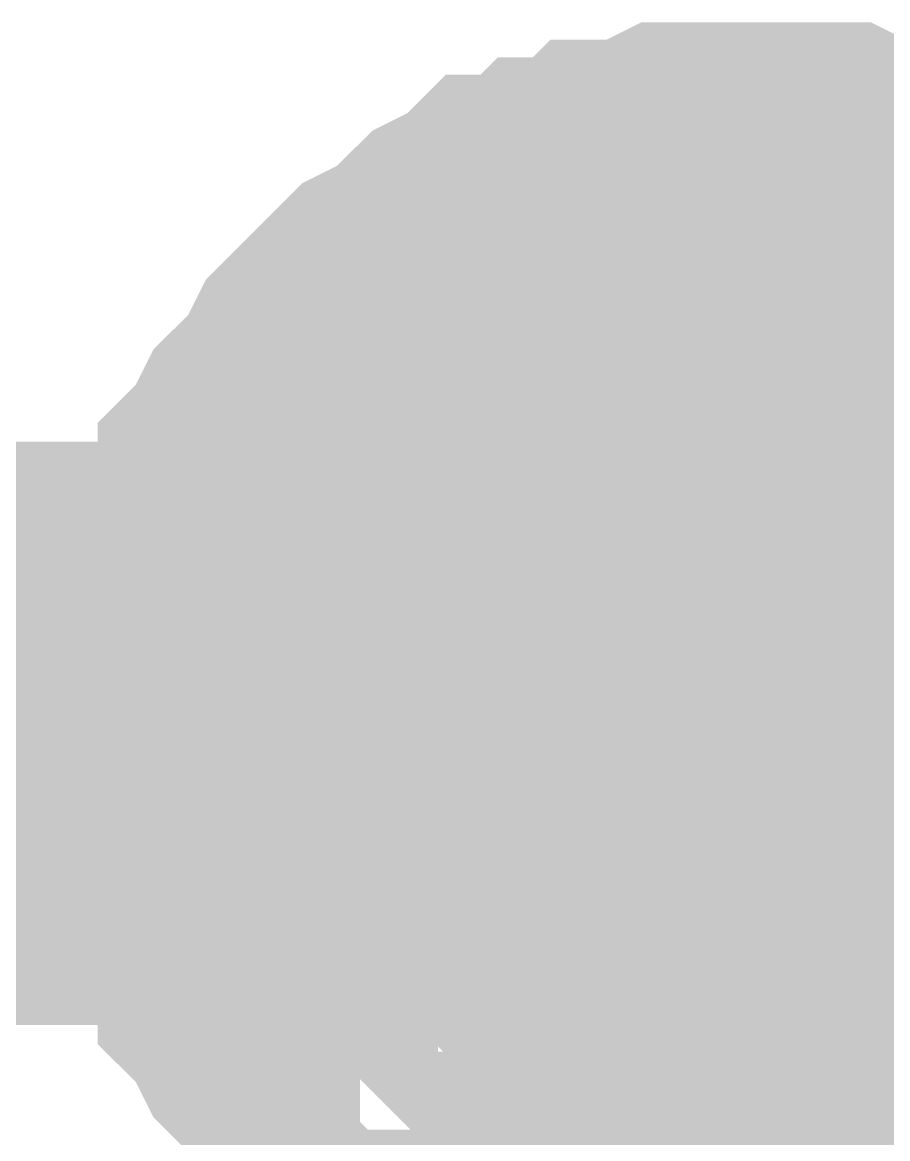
# Model space of a CAD drawing. Header units: inches. Extents: x 0 to 841, y 0 to 594.
# Drawn here: x 574.067 to 575.179, y 401.97 to 403.404 of the extents above; entities that cross this region are included whole.
import ezdxf

# ---------------------------------------------------------------- set-up
doc = ezdxf.new("R2010")
doc.units = ezdxf.units.IN
doc.layers.add('Sheet', color=255, linetype='Continuous')

msp = doc.modelspace()

# ---------------------------------------------------------------- linework, layer by layer
at = {"layer": 'Sheet'}
for points in [[(574.2462, 402.4907, 0.2997, 0.2997, 0), (574.2462, 402.5356, 0.2997, 0.2997, 0), (574.2462, 402.5805, 0.2997, 0.2997, 0), (574.2462, 402.603, 0.2997, 0.2997, 0), (574.2686, 402.6479, 0.2997, 0.2997, 0), (574.2686, 402.6928, 0.2997, 0.2997, 0), (574.2911, 402.7153, 0.2997, 0.2997, 0), (574.2911, 402.7602, 0.2997, 0.2997, 0), (574.3135, 402.7827, 0.2997, 0.2997, 0), (574.3135, 402.8276, 0.2997, 0.2997, 0), (574.336, 402.85, 0.2997, 0.2997, 0), (574.3584, 402.895, 0.2997, 0.2997, 0), (574.3809, 402.9174, 0.2997, 0.2997, 0), (574.4034, 402.9399, 0.2997, 0.2997, 0), (574.4258, 402.9848, 0.2997, 0.2997, 0), (574.4483, 403.0073, 0.2997, 0.2997, 0), (574.4707, 403.0297, 0.2997, 0.2997, 0), (574.4932, 403.0522, 0.2997, 0.2997, 0), (574.5156, 403.0746, 0.2997, 0.2997, 0), (574.5606, 403.0971, 0.2997, 0.2997, 0), (574.583, 403.1196, 0.2997, 0.2997, 0), (574.6055, 403.142, 0.2997, 0.2997, 0), (574.6504, 403.1645, 0.2997, 0.2997, 0), (574.6729, 403.1869, 0.2997, 0.2997, 0), (574.7178, 403.1869, 0.2997, 0.2997, 0), (574.7402, 403.2094, 0.2997, 0.2997, 0), (574.7851, 403.2094, 0.2997, 0.2997, 0), (574.8076, 403.2319, 0.2997, 0.2997, 0), (574.8525, 403.2319, 0.2997, 0.2997, 0), (574.8974, 403.2543, 0.2997, 0.2997, 0), (574.9199, 403.2543, 0.2997, 0.2997, 0), (574.9648, 403.2543, 0.2997, 0.2997, 0), (575.0097, 403.2543, 0.2997, 0.2997, 0)], [(574.2462, 402.4907, 0.2997, 0.2997, 0), (574.2462, 402.5356, 0.2997, 0.2997, 0), (574.2462, 402.5805, 0.2997, 0.2997, 0), (574.2462, 402.603, 0.2997, 0.2997, 0), (574.2686, 402.6479, 0.2997, 0.2997, 0), (574.2686, 402.6928, 0.2997, 0.2997, 0), (574.2911, 402.7153, 0.2997, 0.2997, 0), (574.2911, 402.7602, 0.2997, 0.2997, 0), (574.3135, 402.7827, 0.2997, 0.2997, 0), (574.3135, 402.8276, 0.2997, 0.2997, 0), (574.336, 402.85, 0.2997, 0.2997, 0), (574.3584, 402.895, 0.2997, 0.2997, 0), (574.3809, 402.9174, 0.2997, 0.2997, 0), (574.4034, 402.9399, 0.2997, 0.2997, 0), (574.4258, 402.9848, 0.2997, 0.2997, 0), (574.4483, 403.0073, 0.2997, 0.2997, 0), (574.4707, 403.0297, 0.2997, 0.2997, 0), (574.4932, 403.0522, 0.2997, 0.2997, 0), (574.5156, 403.0746, 0.2997, 0.2997, 0), (574.5606, 403.0971, 0.2997, 0.2997, 0), (574.583, 403.1196, 0.2997, 0.2997, 0), (574.6055, 403.142, 0.2997, 0.2997, 0), (574.6504, 403.1645, 0.2997, 0.2997, 0), (574.6729, 403.1869, 0.2997, 0.2997, 0), (574.7178, 403.1869, 0.2997, 0.2997, 0), (574.7402, 403.2094, 0.2997, 0.2997, 0), (574.7851, 403.2094, 0.2997, 0.2997, 0), (574.8076, 403.2319, 0.2997, 0.2997, 0), (574.8525, 403.2319, 0.2997, 0.2997, 0), (574.8974, 403.2543, 0.2997, 0.2997, 0), (574.9199, 403.2543, 0.2997, 0.2997, 0), (574.9648, 403.2543, 0.2997, 0.2997, 0), (575.0097, 403.2543, 0.2997, 0.2997, 0)], [(575.0097, 403.2543, 0.2997, 0.2997, 0), (575.0097, 403.2543, 0.2997, 0.2997, 0)], [(575.0097, 403.2543, 0.2997, 0.2997, 0), (575.0546, 403.2543, 0.2997, 0.2997, 0), (575.0771, 403.2543, 0.2997, 0.2997, 0), (575.122, 403.2543, 0.2997, 0.2997, 0), (575.1669, 403.2319, 0.2997, 0.2997, 0), (575.1894, 403.2319, 0.2997, 0.2997, 0), (575.2343, 403.2094, 0.2997, 0.2997, 0), (575.2568, 403.2094, 0.2997, 0.2997, 0), (575.3017, 403.1869, 0.2997, 0.2997, 0), (575.3241, 403.1869, 0.2997, 0.2997, 0), (575.369, 403.1645, 0.2997, 0.2997, 0)], [(575.0097, 403.2543, 0.2997, 0.2997, 0), (575.0097, 403.2543, 0.2997, 0.2997, 0)], [(575.0097, 403.2543, 0.2997, 0.2997, 0), (575.0546, 403.2543, 0.2997, 0.2997, 0), (575.0771, 403.2543, 0.2997, 0.2997, 0), (575.122, 403.2543, 0.2997, 0.2997, 0), (575.1669, 403.2319, 0.2997, 0.2997, 0), (575.1894, 403.2319, 0.2997, 0.2997, 0), (575.2343, 403.2094, 0.2997, 0.2997, 0), (575.2568, 403.2094, 0.2997, 0.2997, 0), (575.3017, 403.1869, 0.2997, 0.2997, 0), (575.3241, 403.1869, 0.2997, 0.2997, 0), (575.369, 403.1645, 0.2997, 0.2997, 0)], [(574.2462, 402.4907, 0.0991, 0.0991, 0), (574.2462, 402.5356, 0.0991, 0.0991, 0), (574.2462, 402.5805, 0.0991, 0.0991, 0), (574.2462, 402.603, 0.0991, 0.0991, 0), (574.2686, 402.6479, 0.0991, 0.0991, 0), (574.2686, 402.6928, 0.0991, 0.0991, 0), (574.2911, 402.7153, 0.0991, 0.0991, 0), (574.2911, 402.7602, 0.0991, 0.0991, 0), (574.3135, 402.7827, 0.0991, 0.0991, 0), (574.3135, 402.8276, 0.0991, 0.0991, 0), (574.336, 402.85, 0.0991, 0.0991, 0), (574.3584, 402.895, 0.0991, 0.0991, 0), (574.3809, 402.9174, 0.0991, 0.0991, 0), (574.4034, 402.9399, 0.0991, 0.0991, 0), (574.4258, 402.9848, 0.0991, 0.0991, 0), (574.4483, 403.0073, 0.0991, 0.0991, 0), (574.4707, 403.0297, 0.0991, 0.0991, 0), (574.4932, 403.0522, 0.0991, 0.0991, 0), (574.5156, 403.0746, 0.0991, 0.0991, 0), (574.5606, 403.0971, 0.0991, 0.0991, 0), (574.583, 403.1196, 0.0991, 0.0991, 0), (574.6055, 403.142, 0.0991, 0.0991, 0), (574.6504, 403.1645, 0.0991, 0.0991, 0), (574.6729, 403.1869, 0.0991, 0.0991, 0), (574.7178, 403.1869, 0.0991, 0.0991, 0), (574.7402, 403.2094, 0.0991, 0.0991, 0), (574.7851, 403.2094, 0.0991, 0.0991, 0), (574.8076, 403.2319, 0.0991, 0.0991, 0), (574.8525, 403.2319, 0.0991, 0.0991, 0), (574.8974, 403.2543, 0.0991, 0.0991, 0), (574.9199, 403.2543, 0.0991, 0.0991, 0), (574.9648, 403.2543, 0.0991, 0.0991, 0), (575.0097, 403.2543, 0.0991, 0.0991, 0)], [(574.2462, 402.4907, 0.0991, 0.0991, 0), (574.2462, 402.5356, 0.0991, 0.0991, 0), (574.2462, 402.5805, 0.0991, 0.0991, 0), (574.2462, 402.603, 0.0991, 0.0991, 0), (574.2686, 402.6479, 0.0991, 0.0991, 0), (574.2686, 402.6928, 0.0991, 0.0991, 0), (574.2911, 402.7153, 0.0991, 0.0991, 0), (574.2911, 402.7602, 0.0991, 0.0991, 0), (574.3135, 402.7827, 0.0991, 0.0991, 0), (574.3135, 402.8276, 0.0991, 0.0991, 0), (574.336, 402.85, 0.0991, 0.0991, 0), (574.3584, 402.895, 0.0991, 0.0991, 0), (574.3809, 402.9174, 0.0991, 0.0991, 0), (574.4034, 402.9399, 0.0991, 0.0991, 0), (574.4258, 402.9848, 0.0991, 0.0991, 0), (574.4483, 403.0073, 0.0991, 0.0991, 0), (574.4707, 403.0297, 0.0991, 0.0991, 0), (574.4932, 403.0522, 0.0991, 0.0991, 0), (574.5156, 403.0746, 0.0991, 0.0991, 0), (574.5606, 403.0971, 0.0991, 0.0991, 0), (574.583, 403.1196, 0.0991, 0.0991, 0), (574.6055, 403.142, 0.0991, 0.0991, 0), (574.6504, 403.1645, 0.0991, 0.0991, 0), (574.6729, 403.1869, 0.0991, 0.0991, 0), (574.7178, 403.1869, 0.0991, 0.0991, 0), (574.7402, 403.2094, 0.0991, 0.0991, 0), (574.7851, 403.2094, 0.0991, 0.0991, 0), (574.8076, 403.2319, 0.0991, 0.0991, 0), (574.8525, 403.2319, 0.0991, 0.0991, 0), (574.8974, 403.2543, 0.0991, 0.0991, 0), (574.9199, 403.2543, 0.0991, 0.0991, 0), (574.9648, 403.2543, 0.0991, 0.0991, 0), (575.0097, 403.2543, 0.0991, 0.0991, 0)], [(575.0097, 403.2543, 0.0991, 0.0991, 0), (575.0097, 403.2543, 0.0991, 0.0991, 0)], [(575.0097, 403.2543, 0.0991, 0.0991, 0), (575.0546, 403.2543, 0.0991, 0.0991, 0), (575.0771, 403.2543, 0.0991, 0.0991, 0), (575.122, 403.2543, 0.0991, 0.0991, 0), (575.1669, 403.2319, 0.0991, 0.0991, 0), (575.1894, 403.2319, 0.0991, 0.0991, 0), (575.2343, 403.2094, 0.0991, 0.0991, 0)], [(575.0097, 403.2543, 0.0991, 0.0991, 0), (575.0097, 403.2543, 0.0991, 0.0991, 0)], [(575.0097, 403.2543, 0.0991, 0.0991, 0), (575.0546, 403.2543, 0.0991, 0.0991, 0), (575.0771, 403.2543, 0.0991, 0.0991, 0), (575.122, 403.2543, 0.0991, 0.0991, 0), (575.1669, 403.2319, 0.0991, 0.0991, 0), (575.1894, 403.2319, 0.0991, 0.0991, 0), (575.2343, 403.2094, 0.0991, 0.0991, 0)], [(574.4932, 402.4907, 0.2997, 0.2997, 0), (574.4932, 402.5132, 0.2997, 0.2997, 0), (574.4932, 402.5356, 0.2997, 0.2997, 0), (574.4932, 402.5581, 0.2997, 0.2997, 0), (574.4932, 402.5805, 0.2997, 0.2997, 0), (574.5156, 402.6255, 0.2997, 0.2997, 0), (574.5156, 402.6479, 0.2997, 0.2997, 0), (574.5156, 402.6704, 0.2997, 0.2997, 0), (574.5381, 402.6928, 0.2997, 0.2997, 0), (574.5381, 402.7153, 0.2997, 0.2997, 0), (574.5606, 402.7378, 0.2997, 0.2997, 0), (574.5606, 402.7602, 0.2997, 0.2997, 0), (574.583, 402.7827, 0.2997, 0.2997, 0), (574.583, 402.7827, 0.2997, 0.2997, 0), (574.6055, 402.8051, 0.2997, 0.2997, 0), (574.6279, 402.8276, 0.2997, 0.2997, 0), (574.6504, 402.85, 0.2997, 0.2997, 0), (574.6504, 402.8725, 0.2997, 0.2997, 0), (574.6729, 402.895, 0.2997, 0.2997, 0), (574.6953, 402.895, 0.2997, 0.2997, 0), (574.7178, 402.9174, 0.2997, 0.2997, 0), (574.7402, 402.9399, 0.2997, 0.2997, 0), (574.7627, 402.9399, 0.2997, 0.2997, 0), (574.7851, 402.9623, 0.2997, 0.2997, 0), (574.8076, 402.9623, 0.2997, 0.2997, 0), (574.8301, 402.9848, 0.2997, 0.2997, 0), (574.8525, 402.9848, 0.2997, 0.2997, 0), (574.875, 402.9848, 0.2997, 0.2997, 0), (574.8974, 403.0073, 0.2997, 0.2997, 0), (574.9199, 403.0073, 0.2997, 0.2997, 0), (574.9648, 403.0073, 0.2997, 0.2997, 0), (574.9873, 403.0073, 0.2997, 0.2997, 0), (575.0097, 403.0073, 0.2997, 0.2997, 0)], [(574.4932, 402.4907, 0.2997, 0.2997, 0), (574.4932, 402.5132, 0.2997, 0.2997, 0), (574.4932, 402.5356, 0.2997, 0.2997, 0), (574.4932, 402.5581, 0.2997, 0.2997, 0), (574.4932, 402.5805, 0.2997, 0.2997, 0), (574.5156, 402.6255, 0.2997, 0.2997, 0), (574.5156, 402.6479, 0.2997, 0.2997, 0), (574.5156, 402.6704, 0.2997, 0.2997, 0), (574.5381, 402.6928, 0.2997, 0.2997, 0), (574.5381, 402.7153, 0.2997, 0.2997, 0), (574.5606, 402.7378, 0.2997, 0.2997, 0), (574.5606, 402.7602, 0.2997, 0.2997, 0), (574.583, 402.7827, 0.2997, 0.2997, 0), (574.583, 402.7827, 0.2997, 0.2997, 0), (574.6055, 402.8051, 0.2997, 0.2997, 0), (574.6279, 402.8276, 0.2997, 0.2997, 0), (574.6504, 402.85, 0.2997, 0.2997, 0), (574.6504, 402.8725, 0.2997, 0.2997, 0), (574.6729, 402.895, 0.2997, 0.2997, 0), (574.6953, 402.895, 0.2997, 0.2997, 0), (574.7178, 402.9174, 0.2997, 0.2997, 0), (574.7402, 402.9399, 0.2997, 0.2997, 0), (574.7627, 402.9399, 0.2997, 0.2997, 0), (574.7851, 402.9623, 0.2997, 0.2997, 0), (574.8076, 402.9623, 0.2997, 0.2997, 0), (574.8301, 402.9848, 0.2997, 0.2997, 0), (574.8525, 402.9848, 0.2997, 0.2997, 0), (574.875, 402.9848, 0.2997, 0.2997, 0), (574.8974, 403.0073, 0.2997, 0.2997, 0), (574.9199, 403.0073, 0.2997, 0.2997, 0), (574.9648, 403.0073, 0.2997, 0.2997, 0), (574.9873, 403.0073, 0.2997, 0.2997, 0), (575.0097, 403.0073, 0.2997, 0.2997, 0)], [(575.0097, 403.0073, 0.2997, 0.2997, 0), (575.0097, 403.0073, 0.2997, 0.2997, 0)], [(575.0097, 403.0073, 0.2997, 0.2997, 0), (575.0322, 403.0073, 0.2997, 0.2997, 0), (575.0546, 403.0073, 0.2997, 0.2997, 0), (575.0771, 403.0073, 0.2997, 0.2997, 0), (575.0996, 403.0073, 0.2997, 0.2997, 0), (575.122, 402.9848, 0.2997, 0.2997, 0), (575.1445, 402.9848, 0.2997, 0.2997, 0), (575.1894, 402.9848, 0.2997, 0.2997, 0), (575.1894, 402.9623, 0.2997, 0.2997, 0), (575.2118, 402.9623, 0.2997, 0.2997, 0), (575.2343, 402.9399, 0.2997, 0.2997, 0), (575.2568, 402.9399, 0.2997, 0.2997, 0), (575.2792, 402.9174, 0.2997, 0.2997, 0), (575.3017, 402.895, 0.2997, 0.2997, 0), (575.3241, 402.895, 0.2997, 0.2997, 0), (575.3466, 402.8725, 0.2997, 0.2997, 0)], [(575.0097, 403.0073, 0.2997, 0.2997, 0), (575.0097, 403.0073, 0.2997, 0.2997, 0)], [(575.0097, 403.0073, 0.2997, 0.2997, 0), (575.0322, 403.0073, 0.2997, 0.2997, 0), (575.0546, 403.0073, 0.2997, 0.2997, 0), (575.0771, 403.0073, 0.2997, 0.2997, 0), (575.0996, 403.0073, 0.2997, 0.2997, 0), (575.122, 402.9848, 0.2997, 0.2997, 0), (575.1445, 402.9848, 0.2997, 0.2997, 0), (575.1894, 402.9848, 0.2997, 0.2997, 0), (575.1894, 402.9623, 0.2997, 0.2997, 0), (575.2118, 402.9623, 0.2997, 0.2997, 0), (575.2343, 402.9399, 0.2997, 0.2997, 0), (575.2568, 402.9399, 0.2997, 0.2997, 0), (575.2792, 402.9174, 0.2997, 0.2997, 0), (575.3017, 402.895, 0.2997, 0.2997, 0), (575.3241, 402.895, 0.2997, 0.2997, 0), (575.3466, 402.8725, 0.2997, 0.2997, 0)], [(574.4932, 402.4907, 0.0991, 0.0991, 0), (574.4932, 402.5132, 0.0991, 0.0991, 0), (574.4932, 402.5356, 0.0991, 0.0991, 0), (574.4932, 402.5581, 0.0991, 0.0991, 0), (574.4932, 402.5805, 0.0991, 0.0991, 0), (574.5156, 402.6255, 0.0991, 0.0991, 0), (574.5156, 402.6479, 0.0991, 0.0991, 0), (574.5156, 402.6704, 0.0991, 0.0991, 0), (574.5381, 402.6928, 0.0991, 0.0991, 0), (574.5381, 402.7153, 0.0991, 0.0991, 0), (574.5606, 402.7378, 0.0991, 0.0991, 0), (574.5606, 402.7602, 0.0991, 0.0991, 0), (574.583, 402.7827, 0.0991, 0.0991, 0), (574.583, 402.7827, 0.0991, 0.0991, 0), (574.6055, 402.8051, 0.0991, 0.0991, 0), (574.6279, 402.8276, 0.0991, 0.0991, 0), (574.6504, 402.85, 0.0991, 0.0991, 0), (574.6504, 402.8725, 0.0991, 0.0991, 0), (574.6729, 402.895, 0.0991, 0.0991, 0), (574.6953, 402.895, 0.0991, 0.0991, 0), (574.7178, 402.9174, 0.0991, 0.0991, 0), (574.7402, 402.9399, 0.0991, 0.0991, 0), (574.7627, 402.9399, 0.0991, 0.0991, 0), (574.7851, 402.9623, 0.0991, 0.0991, 0), (574.8076, 402.9623, 0.0991, 0.0991, 0), (574.8301, 402.9848, 0.0991, 0.0991, 0), (574.8525, 402.9848, 0.0991, 0.0991, 0), (574.875, 402.9848, 0.0991, 0.0991, 0), (574.8974, 403.0073, 0.0991, 0.0991, 0), (574.9199, 403.0073, 0.0991, 0.0991, 0), (574.9648, 403.0073, 0.0991, 0.0991, 0), (574.9873, 403.0073, 0.0991, 0.0991, 0), (575.0097, 403.0073, 0.0991, 0.0991, 0)], [(574.4932, 402.4907, 0.0991, 0.0991, 0), (574.4932, 402.5132, 0.0991, 0.0991, 0), (574.4932, 402.5356, 0.0991, 0.0991, 0), (574.4932, 402.5581, 0.0991, 0.0991, 0), (574.4932, 402.5805, 0.0991, 0.0991, 0), (574.5156, 402.6255, 0.0991, 0.0991, 0), (574.5156, 402.6479, 0.0991, 0.0991, 0), (574.5156, 402.6704, 0.0991, 0.0991, 0), (574.5381, 402.6928, 0.0991, 0.0991, 0), (574.5381, 402.7153, 0.0991, 0.0991, 0), (574.5606, 402.7378, 0.0991, 0.0991, 0), (574.5606, 402.7602, 0.0991, 0.0991, 0), (574.583, 402.7827, 0.0991, 0.0991, 0), (574.583, 402.7827, 0.0991, 0.0991, 0), (574.6055, 402.8051, 0.0991, 0.0991, 0), (574.6279, 402.8276, 0.0991, 0.0991, 0), (574.6504, 402.85, 0.0991, 0.0991, 0), (574.6504, 402.8725, 0.0991, 0.0991, 0), (574.6729, 402.895, 0.0991, 0.0991, 0), (574.6953, 402.895, 0.0991, 0.0991, 0), (574.7178, 402.9174, 0.0991, 0.0991, 0), (574.7402, 402.9399, 0.0991, 0.0991, 0), (574.7627, 402.9399, 0.0991, 0.0991, 0), (574.7851, 402.9623, 0.0991, 0.0991, 0), (574.8076, 402.9623, 0.0991, 0.0991, 0), (574.8301, 402.9848, 0.0991, 0.0991, 0), (574.8525, 402.9848, 0.0991, 0.0991, 0), (574.875, 402.9848, 0.0991, 0.0991, 0), (574.8974, 403.0073, 0.0991, 0.0991, 0), (574.9199, 403.0073, 0.0991, 0.0991, 0), (574.9648, 403.0073, 0.0991, 0.0991, 0), (574.9873, 403.0073, 0.0991, 0.0991, 0), (575.0097, 403.0073, 0.0991, 0.0991, 0)], [(575.0097, 403.0073, 0.0991, 0.0991, 0), (575.0097, 403.0073, 0.0991, 0.0991, 0)], [(575.0097, 403.0073, 0.0991, 0.0991, 0), (575.0322, 403.0073, 0.0991, 0.0991, 0), (575.0546, 403.0073, 0.0991, 0.0991, 0), (575.0771, 403.0073, 0.0991, 0.0991, 0), (575.0996, 403.0073, 0.0991, 0.0991, 0), (575.122, 402.9848, 0.0991, 0.0991, 0), (575.1445, 402.9848, 0.0991, 0.0991, 0), (575.1894, 402.9848, 0.0991, 0.0991, 0), (575.1894, 402.9623, 0.0991, 0.0991, 0), (575.2118, 402.9623, 0.0991, 0.0991, 0), (575.2343, 402.9399, 0.0991, 0.0991, 0)], [(575.0097, 403.0073, 0.0991, 0.0991, 0), (575.0097, 403.0073, 0.0991, 0.0991, 0)], [(575.0097, 403.0073, 0.0991, 0.0991, 0), (575.0322, 403.0073, 0.0991, 0.0991, 0), (575.0546, 403.0073, 0.0991, 0.0991, 0), (575.0771, 403.0073, 0.0991, 0.0991, 0), (575.0996, 403.0073, 0.0991, 0.0991, 0), (575.122, 402.9848, 0.0991, 0.0991, 0), (575.1445, 402.9848, 0.0991, 0.0991, 0), (575.1894, 402.9848, 0.0991, 0.0991, 0), (575.1894, 402.9623, 0.0991, 0.0991, 0), (575.2118, 402.9623, 0.0991, 0.0991, 0), (575.2343, 402.9399, 0.0991, 0.0991, 0)], [(615.0071, 402.4907, 0.7493, 0.7493, 0), (609.999, 402.4907, 0.7493, 0.7493, 0), (575.0097, 402.4907, 0.7493, 0.7493, 0), (562.5007, 402.4907, 0.7493, 0.7493, 0), (554.9998, 402.4907, 0.7493, 0.7493, 0)], [(575.0097, 402.4907, 0.7493, 0.7493, 0), (575.0097, 394.9893, 0.7493, 0.7493, 0)], [(574.6504, 401.8169, 0.2997, 0.2997, 0), (574.6055, 401.8394, 0.2997, 0.2997, 0), (574.583, 401.8618, 0.2997, 0.2997, 0), (574.5606, 401.8843, 0.2997, 0.2997, 0), (574.5156, 401.9068, 0.2997, 0.2997, 0), (574.4932, 401.9292, 0.2997, 0.2997, 0), (574.4707, 401.9517, 0.2997, 0.2997, 0), (574.4483, 401.9741, 0.2997, 0.2997, 0), (574.4258, 401.9966, 0.2997, 0.2997, 0), (574.4034, 402.0415, 0.2997, 0.2997, 0), (574.3809, 402.064, 0.2997, 0.2997, 0), (574.3584, 402.0864, 0.2997, 0.2997, 0), (574.336, 402.1314, 0.2997, 0.2997, 0), (574.3135, 402.1538, 0.2997, 0.2997, 0), (574.3135, 402.1987, 0.2997, 0.2997, 0), (574.2911, 402.2212, 0.2997, 0.2997, 0), (574.2911, 402.2661, 0.2997, 0.2997, 0), (574.2686, 402.2886, 0.2997, 0.2997, 0), (574.2686, 402.3335, 0.2997, 0.2997, 0), (574.2462, 402.3784, 0.2997, 0.2997, 0), (574.2462, 402.4009, 0.2997, 0.2997, 0), (574.2462, 402.4458, 0.2997, 0.2997, 0), (574.2462, 402.4907, 0.2997, 0.2997, 0)], [(574.2462, 402.4907, 0.2997, 0.2997, 0), (574.2462, 402.4907, 0.2997, 0.2997, 0)], [(574.6504, 401.8169, 0.2997, 0.2997, 0), (574.6055, 401.8394, 0.2997, 0.2997, 0), (574.583, 401.8618, 0.2997, 0.2997, 0), (574.5606, 401.8843, 0.2997, 0.2997, 0), (574.5156, 401.9068, 0.2997, 0.2997, 0), (574.4932, 401.9292, 0.2997, 0.2997, 0), (574.4707, 401.9517, 0.2997, 0.2997, 0), (574.4483, 401.9741, 0.2997, 0.2997, 0), (574.4258, 401.9966, 0.2997, 0.2997, 0), (574.4034, 402.0415, 0.2997, 0.2997, 0), (574.3809, 402.064, 0.2997, 0.2997, 0), (574.3584, 402.0864, 0.2997, 0.2997, 0), (574.336, 402.1314, 0.2997, 0.2997, 0), (574.3135, 402.1538, 0.2997, 0.2997, 0), (574.3135, 402.1987, 0.2997, 0.2997, 0), (574.2911, 402.2212, 0.2997, 0.2997, 0), (574.2911, 402.2661, 0.2997, 0.2997, 0), (574.2686, 402.2886, 0.2997, 0.2997, 0), (574.2686, 402.3335, 0.2997, 0.2997, 0), (574.2462, 402.3784, 0.2997, 0.2997, 0), (574.2462, 402.4009, 0.2997, 0.2997, 0), (574.2462, 402.4458, 0.2997, 0.2997, 0), (574.2462, 402.4907, 0.2997, 0.2997, 0)], [(574.2462, 402.4907, 0.2997, 0.2997, 0), (574.2462, 402.4907, 0.2997, 0.2997, 0)], [(575.0097, 401.9741, 0.2997, 0.2997, 0), (574.9873, 401.9741, 0.2997, 0.2997, 0), (574.9648, 401.9741, 0.2997, 0.2997, 0), (574.9199, 401.9741, 0.2997, 0.2997, 0), (574.8974, 401.9741, 0.2997, 0.2997, 0), (574.875, 401.9966, 0.2997, 0.2997, 0), (574.8525, 401.9966, 0.2997, 0.2997, 0), (574.8301, 401.9966, 0.2997, 0.2997, 0), (574.8076, 402.0191, 0.2997, 0.2997, 0), (574.7851, 402.0191, 0.2997, 0.2997, 0), (574.7627, 402.0415, 0.2997, 0.2997, 0), (574.7402, 402.0415, 0.2997, 0.2997, 0), (574.7178, 402.064, 0.2997, 0.2997, 0), (574.6953, 402.064, 0.2997, 0.2997, 0), (574.6729, 402.0864, 0.2997, 0.2997, 0), (574.6504, 402.1089, 0.2997, 0.2997, 0), (574.6504, 402.1314, 0.2997, 0.2997, 0), (574.6279, 402.1314, 0.2997, 0.2997, 0), (574.6055, 402.1538, 0.2997, 0.2997, 0), (574.583, 402.1763, 0.2997, 0.2997, 0), (574.583, 402.1987, 0.2997, 0.2997, 0), (574.5606, 402.2212, 0.2997, 0.2997, 0), (574.5606, 402.2436, 0.2997, 0.2997, 0), (574.5381, 402.2661, 0.2997, 0.2997, 0), (574.5381, 402.2886, 0.2997, 0.2997, 0), (574.5156, 402.311, 0.2997, 0.2997, 0), (574.5156, 402.3335, 0.2997, 0.2997, 0), (574.5156, 402.3559, 0.2997, 0.2997, 0), (574.4932, 402.3784, 0.2997, 0.2997, 0), (574.4932, 402.4009, 0.2997, 0.2997, 0), (574.4932, 402.4458, 0.2997, 0.2997, 0), (574.4932, 402.4682, 0.2997, 0.2997, 0), (574.4932, 402.4907, 0.2997, 0.2997, 0)], [(574.4932, 402.4907, 0.2997, 0.2997, 0), (574.4932, 402.4907, 0.2997, 0.2997, 0)], [(575.0097, 401.9741, 0.2997, 0.2997, 0), (574.9873, 401.9741, 0.2997, 0.2997, 0), (574.9648, 401.9741, 0.2997, 0.2997, 0), (574.9199, 401.9741, 0.2997, 0.2997, 0), (574.8974, 401.9741, 0.2997, 0.2997, 0), (574.875, 401.9966, 0.2997, 0.2997, 0), (574.8525, 401.9966, 0.2997, 0.2997, 0), (574.8301, 401.9966, 0.2997, 0.2997, 0), (574.8076, 402.0191, 0.2997, 0.2997, 0), (574.7851, 402.0191, 0.2997, 0.2997, 0), (574.7627, 402.0415, 0.2997, 0.2997, 0), (574.7402, 402.0415, 0.2997, 0.2997, 0), (574.7178, 402.064, 0.2997, 0.2997, 0), (574.6953, 402.064, 0.2997, 0.2997, 0), (574.6729, 402.0864, 0.2997, 0.2997, 0), (574.6504, 402.1089, 0.2997, 0.2997, 0), (574.6504, 402.1314, 0.2997, 0.2997, 0), (574.6279, 402.1314, 0.2997, 0.2997, 0), (574.6055, 402.1538, 0.2997, 0.2997, 0), (574.583, 402.1763, 0.2997, 0.2997, 0), (574.583, 402.1987, 0.2997, 0.2997, 0), (574.5606, 402.2212, 0.2997, 0.2997, 0), (574.5606, 402.2436, 0.2997, 0.2997, 0), (574.5381, 402.2661, 0.2997, 0.2997, 0), (574.5381, 402.2886, 0.2997, 0.2997, 0), (574.5156, 402.311, 0.2997, 0.2997, 0), (574.5156, 402.3335, 0.2997, 0.2997, 0), (574.5156, 402.3559, 0.2997, 0.2997, 0), (574.4932, 402.3784, 0.2997, 0.2997, 0), (574.4932, 402.4009, 0.2997, 0.2997, 0), (574.4932, 402.4458, 0.2997, 0.2997, 0), (574.4932, 402.4682, 0.2997, 0.2997, 0), (574.4932, 402.4907, 0.2997, 0.2997, 0)], [(574.4932, 402.4907, 0.2997, 0.2997, 0), (574.4932, 402.4907, 0.2997, 0.2997, 0)], [(574.5156, 401.9068, 0.0991, 0.0991, 0), (574.4932, 401.9292, 0.0991, 0.0991, 0), (574.4707, 401.9517, 0.0991, 0.0991, 0), (574.4483, 401.9741, 0.0991, 0.0991, 0), (574.4258, 401.9966, 0.0991, 0.0991, 0), (574.4034, 402.0415, 0.0991, 0.0991, 0), (574.3809, 402.064, 0.0991, 0.0991, 0), (574.3584, 402.0864, 0.0991, 0.0991, 0), (574.336, 402.1314, 0.0991, 0.0991, 0), (574.3135, 402.1538, 0.0991, 0.0991, 0), (574.3135, 402.1987, 0.0991, 0.0991, 0), (574.2911, 402.2212, 0.0991, 0.0991, 0), (574.2911, 402.2661, 0.0991, 0.0991, 0), (574.2686, 402.2886, 0.0991, 0.0991, 0), (574.2686, 402.3335, 0.0991, 0.0991, 0), (574.2462, 402.3784, 0.0991, 0.0991, 0), (574.2462, 402.4009, 0.0991, 0.0991, 0), (574.2462, 402.4458, 0.0991, 0.0991, 0), (574.2462, 402.4907, 0.0991, 0.0991, 0)], [(574.2462, 402.4907, 0.0991, 0.0991, 0), (574.2462, 402.4907, 0.0991, 0.0991, 0)], [(574.5156, 401.9068, 0.0991, 0.0991, 0), (574.4932, 401.9292, 0.0991, 0.0991, 0), (574.4707, 401.9517, 0.0991, 0.0991, 0), (574.4483, 401.9741, 0.0991, 0.0991, 0), (574.4258, 401.9966, 0.0991, 0.0991, 0), (574.4034, 402.0415, 0.0991, 0.0991, 0), (574.3809, 402.064, 0.0991, 0.0991, 0), (574.3584, 402.0864, 0.0991, 0.0991, 0), (574.336, 402.1314, 0.0991, 0.0991, 0), (574.3135, 402.1538, 0.0991, 0.0991, 0), (574.3135, 402.1987, 0.0991, 0.0991, 0), (574.2911, 402.2212, 0.0991, 0.0991, 0), (574.2911, 402.2661, 0.0991, 0.0991, 0), (574.2686, 402.2886, 0.0991, 0.0991, 0), (574.2686, 402.3335, 0.0991, 0.0991, 0), (574.2462, 402.3784, 0.0991, 0.0991, 0), (574.2462, 402.4009, 0.0991, 0.0991, 0), (574.2462, 402.4458, 0.0991, 0.0991, 0), (574.2462, 402.4907, 0.0991, 0.0991, 0)], [(574.2462, 402.4907, 0.0991, 0.0991, 0), (574.2462, 402.4907, 0.0991, 0.0991, 0)], [(575.0097, 401.9741, 0.0991, 0.0991, 0), (574.9873, 401.9741, 0.0991, 0.0991, 0), (574.9648, 401.9741, 0.0991, 0.0991, 0), (574.9199, 401.9741, 0.0991, 0.0991, 0), (574.8974, 401.9741, 0.0991, 0.0991, 0), (574.875, 401.9966, 0.0991, 0.0991, 0), (574.8525, 401.9966, 0.0991, 0.0991, 0), (574.8301, 401.9966, 0.0991, 0.0991, 0), (574.8076, 402.0191, 0.0991, 0.0991, 0), (574.7851, 402.0191, 0.0991, 0.0991, 0), (574.7627, 402.0415, 0.0991, 0.0991, 0), (574.7402, 402.0415, 0.0991, 0.0991, 0), (574.7178, 402.064, 0.0991, 0.0991, 0), (574.6953, 402.064, 0.0991, 0.0991, 0), (574.6729, 402.0864, 0.0991, 0.0991, 0), (574.6504, 402.1089, 0.0991, 0.0991, 0), (574.6504, 402.1314, 0.0991, 0.0991, 0), (574.6279, 402.1314, 0.0991, 0.0991, 0), (574.6055, 402.1538, 0.0991, 0.0991, 0), (574.583, 402.1763, 0.0991, 0.0991, 0), (574.583, 402.1987, 0.0991, 0.0991, 0), (574.5606, 402.2212, 0.0991, 0.0991, 0), (574.5606, 402.2436, 0.0991, 0.0991, 0), (574.5381, 402.2661, 0.0991, 0.0991, 0), (574.5381, 402.2886, 0.0991, 0.0991, 0), (574.5156, 402.311, 0.0991, 0.0991, 0), (574.5156, 402.3335, 0.0991, 0.0991, 0), (574.5156, 402.3559, 0.0991, 0.0991, 0), (574.4932, 402.3784, 0.0991, 0.0991, 0), (574.4932, 402.4009, 0.0991, 0.0991, 0), (574.4932, 402.4458, 0.0991, 0.0991, 0), (574.4932, 402.4682, 0.0991, 0.0991, 0), (574.4932, 402.4907, 0.0991, 0.0991, 0)], [(574.4932, 402.4907, 0.0991, 0.0991, 0), (574.4932, 402.4907, 0.0991, 0.0991, 0)], [(575.0097, 401.9741, 0.0991, 0.0991, 0), (574.9873, 401.9741, 0.0991, 0.0991, 0), (574.9648, 401.9741, 0.0991, 0.0991, 0), (574.9199, 401.9741, 0.0991, 0.0991, 0), (574.8974, 401.9741, 0.0991, 0.0991, 0), (574.875, 401.9966, 0.0991, 0.0991, 0), (574.8525, 401.9966, 0.0991, 0.0991, 0), (574.8301, 401.9966, 0.0991, 0.0991, 0), (574.8076, 402.0191, 0.0991, 0.0991, 0), (574.7851, 402.0191, 0.0991, 0.0991, 0), (574.7627, 402.0415, 0.0991, 0.0991, 0), (574.7402, 402.0415, 0.0991, 0.0991, 0), (574.7178, 402.064, 0.0991, 0.0991, 0), (574.6953, 402.064, 0.0991, 0.0991, 0), (574.6729, 402.0864, 0.0991, 0.0991, 0), (574.6504, 402.1089, 0.0991, 0.0991, 0), (574.6504, 402.1314, 0.0991, 0.0991, 0), (574.6279, 402.1314, 0.0991, 0.0991, 0), (574.6055, 402.1538, 0.0991, 0.0991, 0), (574.583, 402.1763, 0.0991, 0.0991, 0), (574.583, 402.1987, 0.0991, 0.0991, 0), (574.5606, 402.2212, 0.0991, 0.0991, 0), (574.5606, 402.2436, 0.0991, 0.0991, 0), (574.5381, 402.2661, 0.0991, 0.0991, 0), (574.5381, 402.2886, 0.0991, 0.0991, 0), (574.5156, 402.311, 0.0991, 0.0991, 0), (574.5156, 402.3335, 0.0991, 0.0991, 0), (574.5156, 402.3559, 0.0991, 0.0991, 0), (574.4932, 402.3784, 0.0991, 0.0991, 0), (574.4932, 402.4009, 0.0991, 0.0991, 0), (574.4932, 402.4458, 0.0991, 0.0991, 0), (574.4932, 402.4682, 0.0991, 0.0991, 0), (574.4932, 402.4907, 0.0991, 0.0991, 0)], [(574.4932, 402.4907, 0.0991, 0.0991, 0), (574.4932, 402.4907, 0.0991, 0.0991, 0)], [(575.3466, 402.1089, 0.2997, 0.2997, 0), (575.3241, 402.0864, 0.2997, 0.2997, 0), (575.3017, 402.064, 0.2997, 0.2997, 0), (575.2792, 402.064, 0.2997, 0.2997, 0), (575.2568, 402.0415, 0.2997, 0.2997, 0), (575.2343, 402.0415, 0.2997, 0.2997, 0), (575.2118, 402.0191, 0.2997, 0.2997, 0), (575.1894, 402.0191, 0.2997, 0.2997, 0), (575.1894, 401.9966, 0.2997, 0.2997, 0), (575.1445, 401.9966, 0.2997, 0.2997, 0), (575.122, 401.9966, 0.2997, 0.2997, 0), (575.0996, 401.9741, 0.2997, 0.2997, 0), (575.0771, 401.9741, 0.2997, 0.2997, 0), (575.0546, 401.9741, 0.2997, 0.2997, 0), (575.0322, 401.9741, 0.2997, 0.2997, 0), (575.0097, 401.9741, 0.2997, 0.2997, 0)], [(575.3466, 402.1089, 0.2997, 0.2997, 0), (575.3241, 402.0864, 0.2997, 0.2997, 0), (575.3017, 402.064, 0.2997, 0.2997, 0), (575.2792, 402.064, 0.2997, 0.2997, 0), (575.2568, 402.0415, 0.2997, 0.2997, 0), (575.2343, 402.0415, 0.2997, 0.2997, 0), (575.2118, 402.0191, 0.2997, 0.2997, 0), (575.1894, 402.0191, 0.2997, 0.2997, 0), (575.1894, 401.9966, 0.2997, 0.2997, 0), (575.1445, 401.9966, 0.2997, 0.2997, 0), (575.122, 401.9966, 0.2997, 0.2997, 0), (575.0996, 401.9741, 0.2997, 0.2997, 0), (575.0771, 401.9741, 0.2997, 0.2997, 0), (575.0546, 401.9741, 0.2997, 0.2997, 0), (575.0322, 401.9741, 0.2997, 0.2997, 0), (575.0097, 401.9741, 0.2997, 0.2997, 0)], [(575.2343, 402.0415, 0.0991, 0.0991, 0), (575.2118, 402.0191, 0.0991, 0.0991, 0), (575.1894, 402.0191, 0.0991, 0.0991, 0), (575.1894, 401.9966, 0.0991, 0.0991, 0), (575.1445, 401.9966, 0.0991, 0.0991, 0), (575.122, 401.9966, 0.0991, 0.0991, 0), (575.0996, 401.9741, 0.0991, 0.0991, 0), (575.0771, 401.9741, 0.0991, 0.0991, 0), (575.0546, 401.9741, 0.0991, 0.0991, 0), (575.0322, 401.9741, 0.0991, 0.0991, 0), (575.0097, 401.9741, 0.0991, 0.0991, 0)], [(575.2343, 402.0415, 0.0991, 0.0991, 0), (575.2118, 402.0191, 0.0991, 0.0991, 0), (575.1894, 402.0191, 0.0991, 0.0991, 0), (575.1894, 401.9966, 0.0991, 0.0991, 0), (575.1445, 401.9966, 0.0991, 0.0991, 0), (575.122, 401.9966, 0.0991, 0.0991, 0), (575.0996, 401.9741, 0.0991, 0.0991, 0), (575.0771, 401.9741, 0.0991, 0.0991, 0), (575.0546, 401.9741, 0.0991, 0.0991, 0), (575.0322, 401.9741, 0.0991, 0.0991, 0), (575.0097, 401.9741, 0.0991, 0.0991, 0)]]:
    msp.add_lwpolyline(points, format="xyseb", dxfattribs=at)
msp.add_lwpolyline([(574.746, 402.5, 0.508, 0.508, 1), (575.254, 402.5, 0.508, 0.508, 1)], format="xyseb", close=True, dxfattribs=at)

doc.saveas('drawing.dxf')
